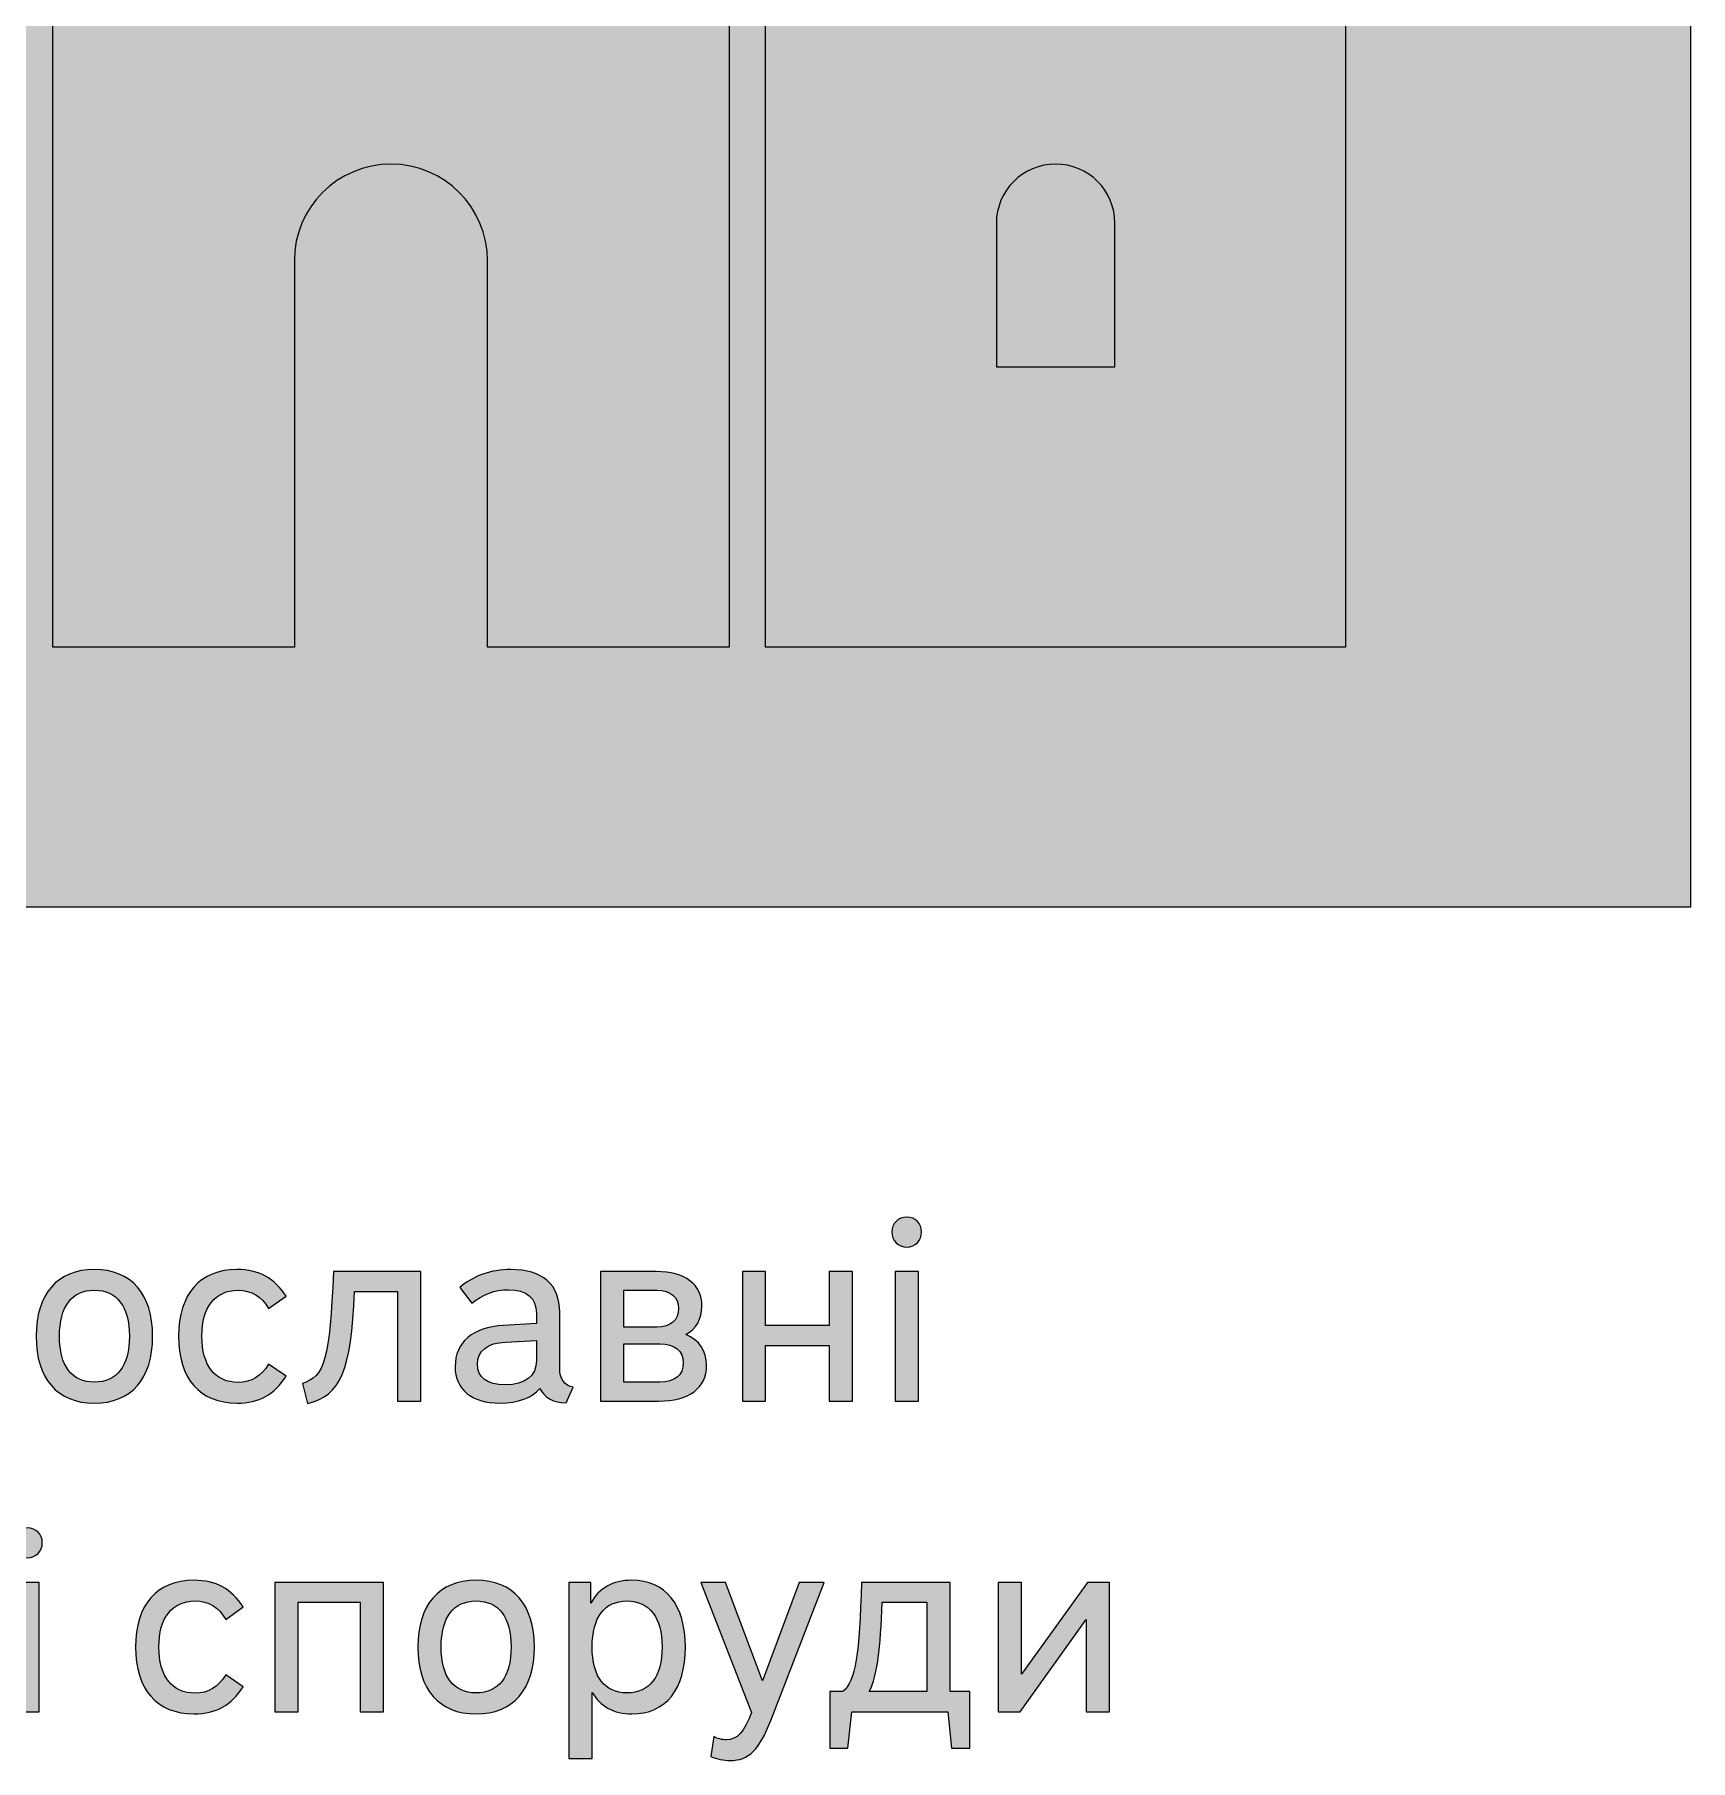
# Model space of a CAD drawing. Header units: millimetres. Extents: x -1334 to 1514, y -1037 to 10.
# Drawn here: x -110 to -46.3, y -122.8 to -56.4 of the extents above; entities that cross this region are included whole.
import ezdxf

# ---------------------------------------------------------------- set-up
doc = ezdxf.new("R2010")
doc.units = ezdxf.units.MM
doc.header["$MEASUREMENT"] = 0
doc.layers.add('bg', color=7, linetype='Continuous', lineweight=0)
doc.layers.add('icons', color=7, linetype='Continuous', lineweight=0)

# ---------------------------------------------------------------- blocks, each defined once
blk = doc.blocks.new('Block_43')
at = {"layer": 'icons', "true_color": 0x231f20, "transparency": 33554687}
h = blk.add_hatch(color=250, dxfattribs=at)
h.dxf.hatch_style = 2
edge = h.paths.add_edge_path()
edge.add_spline(control_points=[(-76.004, -109.007), (-76.004, -109.007), (-76.9, -109.007), (-76.9, -109.007), (-76.9, -109.007), (-76.9, -104.025), (-76.9, -104.025), (-76.9, -104.025), (-76.004, -104.025), (-76.004, -104.025), (-76.004, -104.025), (-76.004, -109.007), (-76.004, -109.007)], knot_values=[0, 0, 0, 0, 1, 1, 1, 2, 2, 2, 3, 3, 3, 4, 4, 4, 4], degree=3, periodic=0)
edge = h.paths.add_edge_path()
edge.add_spline(control_points=[(-76.452, -101.932), (-76.123, -101.932), (-75.884, -102.171), (-75.884, -102.5), (-75.884, -102.829), (-76.123, -103.078), (-76.452, -103.078), (-76.78, -103.078), (-77.03, -102.829), (-77.03, -102.5), (-77.03, -102.171), (-76.78, -101.932), (-76.452, -101.932)], knot_values=[0, 0, 0, 0, 1, 1, 1, 2, 2, 2, 3, 3, 3, 4, 4, 4, 4], degree=3, periodic=0)
h = blk.add_hatch(color=250, dxfattribs=at)
h.dxf.hatch_style = 2
edge = h.paths.add_edge_path()
edge.add_spline(control_points=[(-107.712, -108.279), (-106.845, -108.279), (-106.367, -107.661), (-106.367, -106.515), (-106.367, -105.36), (-106.845, -104.742), (-107.712, -104.742), (-108.579, -104.742), (-109.057, -105.36), (-109.057, -106.515), (-109.057, -107.661), (-108.579, -108.279), (-107.712, -108.279)], knot_values=[0, 0, 0, 0, 1, 1, 1, 2, 2, 2, 3, 3, 3, 4, 4, 4, 4], degree=3, periodic=0)
edge = h.paths.add_edge_path()
edge.add_spline(control_points=[(-107.712, -109.086), (-109.137, -109.086), (-109.954, -108.149), (-109.954, -106.515), (-109.954, -104.881), (-109.137, -103.945), (-107.712, -103.945), (-106.287, -103.945), (-105.47, -104.881), (-105.47, -106.515), (-105.47, -108.149), (-106.287, -109.086), (-107.712, -109.086)], knot_values=[0, 0, 0, 0, 1, 1, 1, 2, 2, 2, 3, 3, 3, 4, 4, 4, 4], degree=3, periodic=0)
h = blk.add_hatch(color=250, dxfattribs=at)
h.dxf.hatch_style = 2
edge = h.paths.add_edge_path()
edge.add_spline(control_points=[(-103.576, -106.515), (-103.576, -107.641), (-103.058, -108.289), (-102.182, -108.289), (-101.663, -108.289), (-101.295, -108.06), (-101.006, -107.582), (-101.006, -107.582), (-100.338, -108.05), (-100.338, -108.05), (-100.777, -108.748), (-101.374, -109.086), (-102.221, -109.086), (-103.656, -109.086), (-104.473, -108.14), (-104.473, -106.515), (-104.473, -104.881), (-103.646, -103.945), (-102.221, -103.945), (-101.384, -103.945), (-100.777, -104.274), (-100.338, -104.971), (-100.338, -104.971), (-101.006, -105.45), (-101.006, -105.45), (-101.285, -104.971), (-101.663, -104.742), (-102.182, -104.742), (-103.068, -104.742), (-103.576, -105.39), (-103.576, -106.515)], knot_values=[0, 0, 0, 0, 1, 1, 1, 2, 2, 2, 3, 3, 3, 4, 4, 4, 5, 5, 5, 6, 6, 6, 7, 7, 7, 8, 8, 8, 9, 9, 9, 10, 10, 10, 10], degree=3, periodic=0)
h = blk.add_hatch(color=250, dxfattribs=at)
h.dxf.hatch_style = 2
edge = h.paths.add_edge_path()
edge.add_spline(control_points=[(-99.71, -108.329), (-98.853, -108.07), (-98.654, -107.373), (-98.514, -104.025), (-98.514, -104.025), (-95.147, -104.025), (-95.147, -104.025), (-95.147, -104.025), (-95.147, -109.007), (-95.147, -109.007), (-95.147, -109.007), (-96.043, -109.007), (-96.043, -109.007), (-96.043, -109.007), (-96.043, -104.792), (-96.043, -104.792), (-96.043, -104.792), (-97.707, -104.792), (-97.707, -104.792), (-97.837, -107.881), (-98.216, -108.768), (-99.511, -109.106), (-99.511, -109.106), (-99.71, -108.329), (-99.71, -108.329)], knot_values=[0, 0, 0, 0, 1, 1, 1, 2, 2, 2, 3, 3, 3, 4, 4, 4, 5, 5, 5, 6, 6, 6, 7, 7, 7, 8, 8, 8, 8], degree=3, periodic=0)
h = blk.add_hatch(color=250, dxfattribs=at)
h.dxf.hatch_style = 2
edge = h.paths.add_edge_path()
edge.add_spline(control_points=[(-91.898, -106.735), (-92.585, -106.765), (-92.974, -107.084), (-92.974, -107.592), (-92.974, -108.1), (-92.605, -108.379), (-91.898, -108.379), (-91.14, -108.379), (-90.702, -108.05), (-90.702, -107.442), (-90.702, -107.442), (-90.702, -106.675), (-90.702, -106.675), (-90.702, -106.675), (-91.898, -106.735), (-91.898, -106.735)], knot_values=[0, 0, 0, 0, 1, 1, 1, 2, 2, 2, 3, 3, 3, 4, 4, 4, 5, 5, 5, 5], degree=3, periodic=0)
edge = h.paths.add_edge_path()
edge.add_spline(control_points=[(-93.651, -104.632), (-93.113, -104.184), (-92.466, -103.945), (-91.688, -103.945), (-90.463, -103.945), (-89.805, -104.523), (-89.805, -105.589), (-89.805, -105.589), (-89.805, -107.751), (-89.805, -107.751), (-89.805, -108.159), (-89.616, -108.419), (-89.287, -108.478), (-89.287, -108.478), (-89.556, -109.076), (-89.556, -109.076), (-90.044, -109.076), (-90.393, -108.877), (-90.572, -108.518), (-90.841, -108.867), (-91.419, -109.086), (-92.107, -109.086), (-93.213, -109.086), (-93.831, -108.558), (-93.831, -107.681), (-93.831, -106.745), (-93.143, -106.157), (-91.977, -106.097), (-91.977, -106.097), (-90.702, -106.027), (-90.702, -106.027), (-90.702, -106.027), (-90.702, -105.619), (-90.702, -105.619), (-90.702, -105.051), (-91.08, -104.722), (-91.768, -104.722), (-92.296, -104.722), (-92.794, -104.901), (-93.183, -105.24), (-93.183, -105.24), (-93.651, -104.632), (-93.651, -104.632)], knot_values=[0, 0, 0, 0, 1, 1, 1, 2, 2, 2, 3, 3, 3, 4, 4, 4, 5, 5, 5, 6, 6, 6, 7, 7, 7, 8, 8, 8, 9, 9, 9, 10, 10, 10, 11, 11, 11, 12, 12, 12, 13, 13, 13, 14, 14, 14, 14], degree=3, periodic=0)
h = blk.add_hatch(color=250, dxfattribs=at)
h.dxf.hatch_style = 2
edge = h.paths.add_edge_path()
edge.add_spline(control_points=[(-85.959, -108.279), (-85.381, -108.279), (-85.052, -108.01), (-85.052, -107.532), (-85.052, -107.074), (-85.381, -106.805), (-85.959, -106.805), (-85.959, -106.805), (-87.344, -106.805), (-87.344, -106.805), (-87.344, -106.805), (-87.344, -108.279), (-87.344, -108.279), (-87.344, -108.279), (-85.959, -108.279), (-85.959, -108.279)], knot_values=[0, 0, 0, 0, 1, 1, 1, 2, 2, 2, 3, 3, 3, 4, 4, 4, 5, 5, 5, 5], degree=3, periodic=0)
edge = h.paths.add_edge_path()
edge.add_spline(control_points=[(-86.068, -106.157), (-85.54, -106.157), (-85.231, -105.888), (-85.231, -105.44), (-85.231, -105.011), (-85.54, -104.742), (-86.068, -104.742), (-86.068, -104.742), (-87.344, -104.742), (-87.344, -104.742), (-87.344, -104.742), (-87.344, -106.157), (-87.344, -106.157), (-87.344, -106.157), (-86.068, -106.157), (-86.068, -106.157)], knot_values=[0, 0, 0, 0, 1, 1, 1, 2, 2, 2, 3, 3, 3, 4, 4, 4, 5, 5, 5, 5], degree=3, periodic=0)
edge = h.paths.add_edge_path()
edge.add_spline(control_points=[(-84.335, -105.35), (-84.335, -105.848), (-84.554, -106.227), (-84.952, -106.446), (-84.434, -106.665), (-84.155, -107.074), (-84.155, -107.632), (-84.155, -108.508), (-84.823, -109.007), (-86.009, -109.007), (-86.009, -109.007), (-88.24, -109.007), (-88.24, -109.007), (-88.24, -109.007), (-88.24, -104.025), (-88.24, -104.025), (-88.24, -104.025), (-86.098, -104.025), (-86.098, -104.025), (-84.972, -104.025), (-84.335, -104.513), (-84.335, -105.35)], knot_values=[0, 0, 0, 0, 1, 1, 1, 2, 2, 2, 3, 3, 3, 4, 4, 4, 5, 5, 5, 6, 6, 6, 7, 7, 7, 7], degree=3, periodic=0)
h = blk.add_hatch(color=250, dxfattribs=at)
h.dxf.hatch_style = 2
edge = h.paths.add_edge_path()
edge.add_spline(control_points=[(-81.883, -109.007), (-81.883, -109.007), (-82.779, -109.007), (-82.779, -109.007), (-82.779, -109.007), (-82.779, -104.025), (-82.779, -104.025), (-82.779, -104.025), (-81.883, -104.025), (-81.883, -104.025), (-81.883, -104.025), (-81.883, -106.097), (-81.883, -106.097), (-81.883, -106.097), (-79.442, -106.097), (-79.442, -106.097), (-79.442, -106.097), (-79.442, -104.025), (-79.442, -104.025), (-79.442, -104.025), (-78.545, -104.025), (-78.545, -104.025), (-78.545, -104.025), (-78.545, -109.007), (-78.545, -109.007), (-78.545, -109.007), (-79.442, -109.007), (-79.442, -109.007), (-79.442, -109.007), (-79.442, -106.864), (-79.442, -106.864), (-79.442, -106.864), (-81.883, -106.864), (-81.883, -106.864), (-81.883, -106.864), (-81.883, -109.007), (-81.883, -109.007)], knot_values=[0, 0, 0, 0, 1, 1, 1, 2, 2, 2, 3, 3, 3, 4, 4, 4, 5, 5, 5, 6, 6, 6, 7, 7, 7, 8, 8, 8, 9, 9, 9, 10, 10, 10, 11, 11, 11, 12, 12, 12, 12], degree=3, periodic=0)
h = blk.add_hatch(color=250, dxfattribs=at)
h.dxf.hatch_style = 2
edge = h.paths.add_edge_path()
edge.add_spline(control_points=[(-109.835, -120.965), (-109.835, -120.965), (-110.731, -120.965), (-110.731, -120.965), (-110.731, -120.965), (-110.731, -115.983), (-110.731, -115.983), (-110.731, -115.983), (-109.835, -115.983), (-109.835, -115.983), (-109.835, -115.983), (-109.835, -120.965), (-109.835, -120.965)], knot_values=[0, 0, 0, 0, 1, 1, 1, 2, 2, 2, 3, 3, 3, 4, 4, 4, 4], degree=3, periodic=0)
edge = h.paths.add_edge_path()
edge.add_spline(control_points=[(-110.283, -113.89), (-109.954, -113.89), (-109.715, -114.129), (-109.715, -114.458), (-109.715, -114.787), (-109.954, -115.036), (-110.283, -115.036), (-110.612, -115.036), (-110.861, -114.787), (-110.861, -114.458), (-110.861, -114.129), (-110.612, -113.89), (-110.283, -113.89)], knot_values=[0, 0, 0, 0, 1, 1, 1, 2, 2, 2, 3, 3, 3, 4, 4, 4, 4], degree=3, periodic=0)
h = blk.add_hatch(color=250, dxfattribs=at)
h.dxf.hatch_style = 2
edge = h.paths.add_edge_path()
edge.add_spline(control_points=[(-105.231, -118.474), (-105.231, -119.6), (-104.713, -120.247), (-103.836, -120.247), (-103.318, -120.247), (-102.949, -120.018), (-102.66, -119.54), (-102.66, -119.54), (-101.993, -120.008), (-101.993, -120.008), (-102.431, -120.705), (-103.029, -121.044), (-103.876, -121.044), (-105.311, -121.044), (-106.128, -120.098), (-106.128, -118.474), (-106.128, -116.839), (-105.301, -115.903), (-103.876, -115.903), (-103.039, -115.903), (-102.431, -116.232), (-101.993, -116.929), (-101.993, -116.929), (-102.66, -117.407), (-102.66, -117.407), (-102.939, -116.929), (-103.318, -116.7), (-103.836, -116.7), (-104.723, -116.7), (-105.231, -117.348), (-105.231, -118.474)], knot_values=[0, 0, 0, 0, 1, 1, 1, 2, 2, 2, 3, 3, 3, 4, 4, 4, 5, 5, 5, 6, 6, 6, 7, 7, 7, 8, 8, 8, 9, 9, 9, 10, 10, 10, 10], degree=3, periodic=0)
h = blk.add_hatch(color=250, dxfattribs=at)
h.dxf.hatch_style = 2
edge = h.paths.add_edge_path()
edge.add_spline(control_points=[(-100.767, -120.965), (-100.767, -120.965), (-100.767, -115.983), (-100.767, -115.983), (-100.767, -115.983), (-96.582, -115.983), (-96.582, -115.983), (-96.582, -115.983), (-96.582, -120.965), (-96.582, -120.965), (-96.582, -120.965), (-97.479, -120.965), (-97.479, -120.965), (-97.479, -120.965), (-97.479, -116.75), (-97.479, -116.75), (-97.479, -116.75), (-99.87, -116.75), (-99.87, -116.75), (-99.87, -116.75), (-99.87, -120.965), (-99.87, -120.965), (-99.87, -120.965), (-100.767, -120.965), (-100.767, -120.965)], knot_values=[0, 0, 0, 0, 1, 1, 1, 2, 2, 2, 3, 3, 3, 4, 4, 4, 5, 5, 5, 6, 6, 6, 7, 7, 7, 8, 8, 8, 8], degree=3, periodic=0)
h = blk.add_hatch(color=250, dxfattribs=at)
h.dxf.hatch_style = 2
edge = h.paths.add_edge_path()
edge.add_spline(control_points=[(-93.024, -120.237), (-92.157, -120.237), (-91.679, -119.62), (-91.679, -118.474), (-91.679, -117.318), (-92.157, -116.7), (-93.024, -116.7), (-93.891, -116.7), (-94.369, -117.318), (-94.369, -118.474), (-94.369, -119.62), (-93.891, -120.237), (-93.024, -120.237)], knot_values=[0, 0, 0, 0, 1, 1, 1, 2, 2, 2, 3, 3, 3, 4, 4, 4, 4], degree=3, periodic=0)
edge = h.paths.add_edge_path()
edge.add_spline(control_points=[(-93.024, -121.044), (-94.449, -121.044), (-95.266, -120.108), (-95.266, -118.474), (-95.266, -116.839), (-94.449, -115.903), (-93.024, -115.903), (-91.599, -115.903), (-90.782, -116.839), (-90.782, -118.474), (-90.782, -120.108), (-91.599, -121.044), (-93.024, -121.044)], knot_values=[0, 0, 0, 0, 1, 1, 1, 2, 2, 2, 3, 3, 3, 4, 4, 4, 4], degree=3, periodic=0)
h = blk.add_hatch(color=250, dxfattribs=at)
h.dxf.hatch_style = 2
edge = h.paths.add_edge_path()
edge.add_spline(control_points=[(-87.215, -116.7), (-88.081, -116.7), (-88.56, -117.318), (-88.56, -118.474), (-88.56, -119.62), (-88.081, -120.237), (-87.215, -120.237), (-86.348, -120.237), (-85.87, -119.62), (-85.87, -118.474), (-85.87, -117.328), (-86.348, -116.7), (-87.215, -116.7)], knot_values=[0, 0, 0, 0, 1, 1, 1, 2, 2, 2, 3, 3, 3, 4, 4, 4, 4], degree=3, periodic=0)
edge = h.paths.add_edge_path()
edge.add_spline(control_points=[(-87.035, -115.903), (-85.73, -115.903), (-84.973, -116.839), (-84.973, -118.474), (-84.973, -120.108), (-85.72, -121.044), (-87.035, -121.044), (-87.733, -121.044), (-88.251, -120.755), (-88.56, -120.217), (-88.56, -120.217), (-88.56, -122.758), (-88.56, -122.758), (-88.56, -122.758), (-89.456, -122.758), (-89.456, -122.758), (-89.456, -122.758), (-89.456, -115.983), (-89.456, -115.983), (-89.456, -115.983), (-88.61, -115.983), (-88.61, -115.983), (-88.61, -115.983), (-88.61, -116.78), (-88.61, -116.78), (-88.301, -116.212), (-87.763, -115.903), (-87.035, -115.903)], knot_values=[0, 0, 0, 0, 1, 1, 1, 2, 2, 2, 3, 3, 3, 4, 4, 4, 5, 5, 5, 6, 6, 6, 7, 7, 7, 8, 8, 8, 9, 9, 9, 9], degree=3, periodic=0)
h = blk.add_hatch(color=250, dxfattribs=at)
h.dxf.hatch_style = 2
edge = h.paths.add_edge_path()
edge.add_spline(control_points=[(-83.248, -122.838), (-83.497, -122.838), (-83.766, -122.788), (-83.986, -122.688), (-83.986, -122.688), (-83.876, -121.921), (-83.876, -121.921), (-83.727, -122.001), (-83.567, -122.041), (-83.398, -122.041), (-82.969, -122.041), (-82.71, -121.762), (-82.431, -120.985), (-82.431, -120.985), (-84.374, -115.983), (-84.374, -115.983), (-84.374, -115.983), (-83.428, -115.983), (-83.428, -115.983), (-83.428, -115.983), (-82.003, -119.769), (-82.003, -119.769), (-82.003, -119.769), (-80.588, -115.983), (-80.588, -115.983), (-80.588, -115.983), (-79.632, -115.983), (-79.632, -115.983), (-79.632, -115.983), (-81.684, -121.293), (-81.684, -121.293), (-82.132, -122.439), (-82.531, -122.838), (-83.248, -122.838)], knot_values=[0, 0, 0, 0, 1, 1, 1, 2, 2, 2, 3, 3, 3, 4, 4, 4, 5, 5, 5, 6, 6, 6, 7, 7, 7, 8, 8, 8, 9, 9, 9, 10, 10, 10, 11, 11, 11, 11], degree=3, periodic=0)
h = blk.add_hatch(color=250, dxfattribs=at)
h.dxf.hatch_style = 2
edge = h.paths.add_edge_path()
edge.add_spline(control_points=[(-75.675, -120.187), (-75.675, -120.187), (-75.675, -116.75), (-75.675, -116.75), (-75.675, -116.75), (-77.399, -116.75), (-77.399, -116.75), (-77.459, -118.513), (-77.578, -119.56), (-77.897, -120.187), (-77.897, -120.187), (-75.675, -120.187), (-75.675, -120.187)], knot_values=[0, 0, 0, 0, 1, 1, 1, 2, 2, 2, 3, 3, 3, 4, 4, 4, 4], degree=3, periodic=0)
edge = h.paths.add_edge_path()
edge.add_spline(control_points=[(-79.412, -122.359), (-79.412, -122.359), (-79.412, -120.187), (-79.412, -120.187), (-79.412, -120.187), (-78.913, -120.187), (-78.913, -120.187), (-78.405, -119.769), (-78.286, -118.742), (-78.196, -115.983), (-78.196, -115.983), (-74.779, -115.983), (-74.779, -115.983), (-74.779, -115.983), (-74.779, -120.187), (-74.779, -120.187), (-74.779, -120.187), (-74.031, -120.187), (-74.031, -120.187), (-74.031, -120.187), (-74.031, -122.359), (-74.031, -122.359), (-74.031, -122.359), (-74.729, -122.359), (-74.729, -122.359), (-74.729, -122.359), (-74.878, -120.965), (-74.878, -120.965), (-74.878, -120.965), (-78.565, -120.965), (-78.565, -120.965), (-78.565, -120.965), (-78.714, -122.359), (-78.714, -122.359), (-78.714, -122.359), (-79.412, -122.359), (-79.412, -122.359)], knot_values=[0, 0, 0, 0, 1, 1, 1, 2, 2, 2, 3, 3, 3, 4, 4, 4, 5, 5, 5, 6, 6, 6, 7, 7, 7, 8, 8, 8, 9, 9, 9, 10, 10, 10, 11, 11, 11, 12, 12, 12, 12], degree=3, periodic=0)
h = blk.add_hatch(color=250, dxfattribs=at)
h.dxf.hatch_style = 2
edge = h.paths.add_edge_path()
edge.add_spline(control_points=[(-69.497, -115.983), (-69.497, -115.983), (-68.65, -115.983), (-68.65, -115.983), (-68.65, -115.983), (-68.65, -120.965), (-68.65, -120.965), (-68.65, -120.965), (-69.547, -120.965), (-69.547, -120.965), (-69.547, -120.965), (-69.547, -117.417), (-69.547, -117.417), (-69.547, -117.417), (-72.088, -120.965), (-72.088, -120.965), (-72.088, -120.965), (-72.934, -120.965), (-72.934, -120.965), (-72.934, -120.965), (-72.934, -115.983), (-72.934, -115.983), (-72.934, -115.983), (-72.038, -115.983), (-72.038, -115.983), (-72.038, -115.983), (-72.038, -119.52), (-72.038, -119.52), (-72.038, -119.52), (-69.497, -115.983), (-69.497, -115.983)], knot_values=[0, 0, 0, 0, 1, 1, 1, 2, 2, 2, 3, 3, 3, 4, 4, 4, 5, 5, 5, 6, 6, 6, 7, 7, 7, 8, 8, 8, 9, 9, 9, 10, 10, 10, 10], degree=3, periodic=0)
at = {"layer": 'icons'}
for points, knots in [([(-76.452, -101.932), (-76.123, -101.932), (-75.884, -102.171), (-75.884, -102.5), (-75.884, -102.829), (-76.123, -103.078), (-76.452, -103.078), (-76.78, -103.078), (-77.03, -102.829), (-77.03, -102.5), (-77.03, -102.171), (-76.78, -101.932), (-76.452, -101.932)], [0, 0, 0, 0, 1, 1, 1, 2, 2, 2, 3, 3, 3, 4, 4, 4, 4]), ([(-107.712, -109.086), (-109.137, -109.086), (-109.954, -108.149), (-109.954, -106.515), (-109.954, -104.881), (-109.137, -103.945), (-107.712, -103.945), (-106.287, -103.945), (-105.47, -104.881), (-105.47, -106.515), (-105.47, -108.149), (-106.287, -109.086), (-107.712, -109.086)], [0, 0, 0, 0, 1, 1, 1, 2, 2, 2, 3, 3, 3, 4, 4, 4, 4]), ([(-103.576, -106.515), (-103.576, -107.641), (-103.058, -108.289), (-102.182, -108.289), (-101.663, -108.289), (-101.295, -108.06), (-101.006, -107.582), (-101.006, -107.582), (-100.338, -108.05), (-100.338, -108.05), (-100.777, -108.748), (-101.374, -109.086), (-102.221, -109.086), (-103.656, -109.086), (-104.473, -108.14), (-104.473, -106.515), (-104.473, -104.881), (-103.646, -103.945), (-102.221, -103.945), (-101.384, -103.945), (-100.777, -104.274), (-100.338, -104.971), (-100.338, -104.971), (-101.006, -105.45), (-101.006, -105.45), (-101.285, -104.971), (-101.663, -104.742), (-102.182, -104.742), (-103.068, -104.742), (-103.576, -105.39), (-103.576, -106.515)], [0, 0, 0, 0, 1, 1, 1, 2, 2, 2, 3, 3, 3, 4, 4, 4, 5, 5, 5, 6, 6, 6, 7, 7, 7, 8, 8, 8, 9, 9, 9, 10, 10, 10, 10]), ([(-99.71, -108.329), (-98.853, -108.07), (-98.654, -107.373), (-98.514, -104.025), (-98.514, -104.025), (-95.147, -104.025), (-95.147, -104.025), (-95.147, -104.025), (-95.147, -109.007), (-95.147, -109.007), (-95.147, -109.007), (-96.043, -109.007), (-96.043, -109.007), (-96.043, -109.007), (-96.043, -104.792), (-96.043, -104.792), (-96.043, -104.792), (-97.707, -104.792), (-97.707, -104.792), (-97.837, -107.881), (-98.216, -108.768), (-99.511, -109.106), (-99.511, -109.106), (-99.71, -108.329), (-99.71, -108.329)], [0, 0, 0, 0, 1, 1, 1, 2, 2, 2, 3, 3, 3, 4, 4, 4, 5, 5, 5, 6, 6, 6, 7, 7, 7, 8, 8, 8, 8]), ([(-93.651, -104.632), (-93.113, -104.184), (-92.466, -103.945), (-91.688, -103.945), (-90.463, -103.945), (-89.805, -104.523), (-89.805, -105.589), (-89.805, -105.589), (-89.805, -107.751), (-89.805, -107.751), (-89.805, -108.159), (-89.616, -108.419), (-89.287, -108.478), (-89.287, -108.478), (-89.556, -109.076), (-89.556, -109.076), (-90.044, -109.076), (-90.393, -108.877), (-90.572, -108.518), (-90.841, -108.867), (-91.419, -109.086), (-92.107, -109.086), (-93.213, -109.086), (-93.831, -108.558), (-93.831, -107.681), (-93.831, -106.745), (-93.143, -106.157), (-91.977, -106.097), (-91.977, -106.097), (-90.702, -106.027), (-90.702, -106.027), (-90.702, -106.027), (-90.702, -105.619), (-90.702, -105.619), (-90.702, -105.051), (-91.08, -104.722), (-91.768, -104.722), (-92.296, -104.722), (-92.794, -104.901), (-93.183, -105.24), (-93.183, -105.24), (-93.651, -104.632), (-93.651, -104.632)], [0, 0, 0, 0, 1, 1, 1, 2, 2, 2, 3, 3, 3, 4, 4, 4, 5, 5, 5, 6, 6, 6, 7, 7, 7, 8, 8, 8, 9, 9, 9, 10, 10, 10, 11, 11, 11, 12, 12, 12, 13, 13, 13, 14, 14, 14, 14]), ([(-84.335, -105.35), (-84.335, -105.848), (-84.554, -106.227), (-84.952, -106.446), (-84.434, -106.665), (-84.155, -107.074), (-84.155, -107.632), (-84.155, -108.508), (-84.823, -109.007), (-86.009, -109.007), (-86.009, -109.007), (-88.24, -109.007), (-88.24, -109.007), (-88.24, -109.007), (-88.24, -104.025), (-88.24, -104.025), (-88.24, -104.025), (-86.098, -104.025), (-86.098, -104.025), (-84.972, -104.025), (-84.335, -104.513), (-84.335, -105.35)], [0, 0, 0, 0, 1, 1, 1, 2, 2, 2, 3, 3, 3, 4, 4, 4, 5, 5, 5, 6, 6, 6, 7, 7, 7, 7]), ([(-81.883, -109.007), (-81.883, -109.007), (-82.779, -109.007), (-82.779, -109.007), (-82.779, -109.007), (-82.779, -104.025), (-82.779, -104.025), (-82.779, -104.025), (-81.883, -104.025), (-81.883, -104.025), (-81.883, -104.025), (-81.883, -106.097), (-81.883, -106.097), (-81.883, -106.097), (-79.442, -106.097), (-79.442, -106.097), (-79.442, -106.097), (-79.442, -104.025), (-79.442, -104.025), (-79.442, -104.025), (-78.545, -104.025), (-78.545, -104.025), (-78.545, -104.025), (-78.545, -109.007), (-78.545, -109.007), (-78.545, -109.007), (-79.442, -109.007), (-79.442, -109.007), (-79.442, -109.007), (-79.442, -106.864), (-79.442, -106.864), (-79.442, -106.864), (-81.883, -106.864), (-81.883, -106.864), (-81.883, -106.864), (-81.883, -109.007), (-81.883, -109.007)], [0, 0, 0, 0, 1, 1, 1, 2, 2, 2, 3, 3, 3, 4, 4, 4, 5, 5, 5, 6, 6, 6, 7, 7, 7, 8, 8, 8, 9, 9, 9, 10, 10, 10, 11, 11, 11, 12, 12, 12, 12]), ([(-76.004, -109.007), (-76.004, -109.007), (-76.9, -109.007), (-76.9, -109.007), (-76.9, -109.007), (-76.9, -104.025), (-76.9, -104.025), (-76.9, -104.025), (-76.004, -104.025), (-76.004, -104.025), (-76.004, -104.025), (-76.004, -109.007), (-76.004, -109.007)], [0, 0, 0, 0, 1, 1, 1, 2, 2, 2, 3, 3, 3, 4, 4, 4, 4]), ([(-107.712, -108.279), (-106.845, -108.279), (-106.367, -107.661), (-106.367, -106.515), (-106.367, -105.36), (-106.845, -104.742), (-107.712, -104.742), (-108.579, -104.742), (-109.057, -105.36), (-109.057, -106.515), (-109.057, -107.661), (-108.579, -108.279), (-107.712, -108.279)], [0, 0, 0, 0, 1, 1, 1, 2, 2, 2, 3, 3, 3, 4, 4, 4, 4]), ([(-86.068, -106.157), (-85.54, -106.157), (-85.231, -105.888), (-85.231, -105.44), (-85.231, -105.011), (-85.54, -104.742), (-86.068, -104.742), (-86.068, -104.742), (-87.344, -104.742), (-87.344, -104.742), (-87.344, -104.742), (-87.344, -106.157), (-87.344, -106.157), (-87.344, -106.157), (-86.068, -106.157), (-86.068, -106.157)], [0, 0, 0, 0, 1, 1, 1, 2, 2, 2, 3, 3, 3, 4, 4, 4, 5, 5, 5, 5]), ([(-91.898, -106.735), (-92.585, -106.765), (-92.974, -107.084), (-92.974, -107.592), (-92.974, -108.1), (-92.605, -108.379), (-91.898, -108.379), (-91.14, -108.379), (-90.702, -108.05), (-90.702, -107.442), (-90.702, -107.442), (-90.702, -106.675), (-90.702, -106.675), (-90.702, -106.675), (-91.898, -106.735), (-91.898, -106.735)], [0, 0, 0, 0, 1, 1, 1, 2, 2, 2, 3, 3, 3, 4, 4, 4, 5, 5, 5, 5]), ([(-85.959, -108.279), (-85.381, -108.279), (-85.052, -108.01), (-85.052, -107.532), (-85.052, -107.074), (-85.381, -106.805), (-85.959, -106.805), (-85.959, -106.805), (-87.344, -106.805), (-87.344, -106.805), (-87.344, -106.805), (-87.344, -108.279), (-87.344, -108.279), (-87.344, -108.279), (-85.959, -108.279), (-85.959, -108.279)], [0, 0, 0, 0, 1, 1, 1, 2, 2, 2, 3, 3, 3, 4, 4, 4, 5, 5, 5, 5]), ([(-110.283, -113.89), (-109.954, -113.89), (-109.715, -114.129), (-109.715, -114.458), (-109.715, -114.787), (-109.954, -115.036), (-110.283, -115.036), (-110.612, -115.036), (-110.861, -114.787), (-110.861, -114.458), (-110.861, -114.129), (-110.612, -113.89), (-110.283, -113.89)], [0, 0, 0, 0, 1, 1, 1, 2, 2, 2, 3, 3, 3, 4, 4, 4, 4]), ([(-109.835, -120.965), (-109.835, -120.965), (-110.731, -120.965), (-110.731, -120.965), (-110.731, -120.965), (-110.731, -115.983), (-110.731, -115.983), (-110.731, -115.983), (-109.835, -115.983), (-109.835, -115.983), (-109.835, -115.983), (-109.835, -120.965), (-109.835, -120.965)], [0, 0, 0, 0, 1, 1, 1, 2, 2, 2, 3, 3, 3, 4, 4, 4, 4]), ([(-105.231, -118.474), (-105.231, -119.6), (-104.713, -120.247), (-103.836, -120.247), (-103.318, -120.247), (-102.949, -120.018), (-102.66, -119.54), (-102.66, -119.54), (-101.993, -120.008), (-101.993, -120.008), (-102.431, -120.705), (-103.029, -121.044), (-103.876, -121.044), (-105.311, -121.044), (-106.128, -120.098), (-106.128, -118.474), (-106.128, -116.839), (-105.301, -115.903), (-103.876, -115.903), (-103.039, -115.903), (-102.431, -116.232), (-101.993, -116.929), (-101.993, -116.929), (-102.66, -117.407), (-102.66, -117.407), (-102.939, -116.929), (-103.318, -116.7), (-103.836, -116.7), (-104.723, -116.7), (-105.231, -117.348), (-105.231, -118.474)], [0, 0, 0, 0, 1, 1, 1, 2, 2, 2, 3, 3, 3, 4, 4, 4, 5, 5, 5, 6, 6, 6, 7, 7, 7, 8, 8, 8, 9, 9, 9, 10, 10, 10, 10]), ([(-100.767, -120.965), (-100.767, -120.965), (-100.767, -115.983), (-100.767, -115.983), (-100.767, -115.983), (-96.582, -115.983), (-96.582, -115.983), (-96.582, -115.983), (-96.582, -120.965), (-96.582, -120.965), (-96.582, -120.965), (-97.479, -120.965), (-97.479, -120.965), (-97.479, -120.965), (-97.479, -116.75), (-97.479, -116.75), (-97.479, -116.75), (-99.87, -116.75), (-99.87, -116.75), (-99.87, -116.75), (-99.87, -120.965), (-99.87, -120.965), (-99.87, -120.965), (-100.767, -120.965), (-100.767, -120.965)], [0, 0, 0, 0, 1, 1, 1, 2, 2, 2, 3, 3, 3, 4, 4, 4, 5, 5, 5, 6, 6, 6, 7, 7, 7, 8, 8, 8, 8]), ([(-93.024, -121.044), (-94.449, -121.044), (-95.266, -120.108), (-95.266, -118.474), (-95.266, -116.839), (-94.449, -115.903), (-93.024, -115.903), (-91.599, -115.903), (-90.782, -116.839), (-90.782, -118.474), (-90.782, -120.108), (-91.599, -121.044), (-93.024, -121.044)], [0, 0, 0, 0, 1, 1, 1, 2, 2, 2, 3, 3, 3, 4, 4, 4, 4]), ([(-87.035, -115.903), (-85.73, -115.903), (-84.973, -116.839), (-84.973, -118.474), (-84.973, -120.108), (-85.72, -121.044), (-87.035, -121.044), (-87.733, -121.044), (-88.251, -120.755), (-88.56, -120.217), (-88.56, -120.217), (-88.56, -122.758), (-88.56, -122.758), (-88.56, -122.758), (-89.456, -122.758), (-89.456, -122.758), (-89.456, -122.758), (-89.456, -115.983), (-89.456, -115.983), (-89.456, -115.983), (-88.61, -115.983), (-88.61, -115.983), (-88.61, -115.983), (-88.61, -116.78), (-88.61, -116.78), (-88.301, -116.212), (-87.763, -115.903), (-87.035, -115.903)], [0, 0, 0, 0, 1, 1, 1, 2, 2, 2, 3, 3, 3, 4, 4, 4, 5, 5, 5, 6, 6, 6, 7, 7, 7, 8, 8, 8, 9, 9, 9, 9]), ([(-83.248, -122.838), (-83.497, -122.838), (-83.766, -122.788), (-83.986, -122.688), (-83.986, -122.688), (-83.876, -121.921), (-83.876, -121.921), (-83.727, -122.001), (-83.567, -122.041), (-83.398, -122.041), (-82.969, -122.041), (-82.71, -121.762), (-82.431, -120.985), (-82.431, -120.985), (-84.374, -115.983), (-84.374, -115.983), (-84.374, -115.983), (-83.428, -115.983), (-83.428, -115.983), (-83.428, -115.983), (-82.003, -119.769), (-82.003, -119.769), (-82.003, -119.769), (-80.588, -115.983), (-80.588, -115.983), (-80.588, -115.983), (-79.632, -115.983), (-79.632, -115.983), (-79.632, -115.983), (-81.684, -121.293), (-81.684, -121.293), (-82.132, -122.439), (-82.531, -122.838), (-83.248, -122.838)], [0, 0, 0, 0, 1, 1, 1, 2, 2, 2, 3, 3, 3, 4, 4, 4, 5, 5, 5, 6, 6, 6, 7, 7, 7, 8, 8, 8, 9, 9, 9, 10, 10, 10, 11, 11, 11, 11]), ([(-79.412, -122.359), (-79.412, -122.359), (-79.412, -120.187), (-79.412, -120.187), (-79.412, -120.187), (-78.913, -120.187), (-78.913, -120.187), (-78.405, -119.769), (-78.286, -118.742), (-78.196, -115.983), (-78.196, -115.983), (-74.779, -115.983), (-74.779, -115.983), (-74.779, -115.983), (-74.779, -120.187), (-74.779, -120.187), (-74.779, -120.187), (-74.031, -120.187), (-74.031, -120.187), (-74.031, -120.187), (-74.031, -122.359), (-74.031, -122.359), (-74.031, -122.359), (-74.729, -122.359), (-74.729, -122.359), (-74.729, -122.359), (-74.878, -120.965), (-74.878, -120.965), (-74.878, -120.965), (-78.565, -120.965), (-78.565, -120.965), (-78.565, -120.965), (-78.714, -122.359), (-78.714, -122.359), (-78.714, -122.359), (-79.412, -122.359), (-79.412, -122.359)], [0, 0, 0, 0, 1, 1, 1, 2, 2, 2, 3, 3, 3, 4, 4, 4, 5, 5, 5, 6, 6, 6, 7, 7, 7, 8, 8, 8, 9, 9, 9, 10, 10, 10, 11, 11, 11, 12, 12, 12, 12]), ([(-69.497, -115.983), (-69.497, -115.983), (-68.65, -115.983), (-68.65, -115.983), (-68.65, -115.983), (-68.65, -120.965), (-68.65, -120.965), (-68.65, -120.965), (-69.547, -120.965), (-69.547, -120.965), (-69.547, -120.965), (-69.547, -117.417), (-69.547, -117.417), (-69.547, -117.417), (-72.088, -120.965), (-72.088, -120.965), (-72.088, -120.965), (-72.934, -120.965), (-72.934, -120.965), (-72.934, -120.965), (-72.934, -115.983), (-72.934, -115.983), (-72.934, -115.983), (-72.038, -115.983), (-72.038, -115.983), (-72.038, -115.983), (-72.038, -119.52), (-72.038, -119.52), (-72.038, -119.52), (-69.497, -115.983), (-69.497, -115.983)], [0, 0, 0, 0, 1, 1, 1, 2, 2, 2, 3, 3, 3, 4, 4, 4, 5, 5, 5, 6, 6, 6, 7, 7, 7, 8, 8, 8, 9, 9, 9, 10, 10, 10, 10]), ([(-93.024, -120.237), (-92.157, -120.237), (-91.679, -119.62), (-91.679, -118.474), (-91.679, -117.318), (-92.157, -116.7), (-93.024, -116.7), (-93.891, -116.7), (-94.369, -117.318), (-94.369, -118.474), (-94.369, -119.62), (-93.891, -120.237), (-93.024, -120.237)], [0, 0, 0, 0, 1, 1, 1, 2, 2, 2, 3, 3, 3, 4, 4, 4, 4]), ([(-87.215, -116.7), (-88.081, -116.7), (-88.56, -117.318), (-88.56, -118.474), (-88.56, -119.62), (-88.081, -120.237), (-87.215, -120.237), (-86.348, -120.237), (-85.87, -119.62), (-85.87, -118.474), (-85.87, -117.328), (-86.348, -116.7), (-87.215, -116.7)], [0, 0, 0, 0, 1, 1, 1, 2, 2, 2, 3, 3, 3, 4, 4, 4, 4]), ([(-75.675, -120.187), (-75.675, -120.187), (-75.675, -116.75), (-75.675, -116.75), (-75.675, -116.75), (-77.399, -116.75), (-77.399, -116.75), (-77.459, -118.513), (-77.578, -119.56), (-77.897, -120.187), (-77.897, -120.187), (-75.675, -120.187), (-75.675, -120.187)], [0, 0, 0, 0, 1, 1, 1, 2, 2, 2, 3, 3, 3, 4, 4, 4, 4])]:
    blk.add_open_spline(points, degree=3, knots=knots, dxfattribs=at)
blk = doc.blocks.new('Block_133')
at = {"layer": 'icons'}
for points, knots in [([(-96.299, -35.373), (-103.487, -35.373), (-109.315, -41.201), (-109.315, -48.389), (-109.315, -48.389), (-109.315, -80), (-109.315, -80), (-109.315, -80), (-100.018, -80), (-100.018, -80), (-100.018, -80), (-100.018, -79.826), (-100.018, -79.826), (-100.018, -79.826), (-100.018, -77.564), (-100.018, -77.564), (-100.018, -77.564), (-100.018, -65.122), (-100.018, -65.122), (-100.018, -63.071), (-98.354, -61.406), (-96.299, -61.406), (-94.247, -61.406), (-92.583, -63.071), (-92.583, -65.122), (-92.583, -65.122), (-92.583, -77.564), (-92.583, -77.564), (-92.583, -77.564), (-92.583, -79.826), (-92.583, -79.826), (-92.583, -79.826), (-92.583, -80), (-92.583, -80), (-92.583, -80), (-83.282, -80), (-83.282, -80), (-83.282, -80), (-83.282, -48.389), (-83.282, -48.389), (-83.282, -41.201), (-89.11, -35.373), (-96.299, -35.373)], [0, 0, 0, 0, 1, 1, 1, 2, 2, 2, 3, 3, 3, 4, 4, 4, 5, 5, 5, 6, 6, 6, 7, 7, 7, 8, 8, 8, 9, 9, 9, 10, 10, 10, 11, 11, 11, 12, 12, 12, 13, 13, 13, 14, 14, 14, 14]), ([(-70.723, -39.092), (-76.888, -39.092), (-81.882, -44.086), (-81.882, -50.247), (-81.882, -50.247), (-81.882, -80), (-81.882, -80), (-81.882, -80), (-59.568, -80), (-59.568, -80), (-59.568, -80), (-59.568, -50.247), (-59.568, -50.247), (-59.568, -44.086), (-64.562, -39.092), (-70.723, -39.092)], [0, 0, 0, 0, 1, 1, 1, 2, 2, 2, 3, 3, 3, 4, 4, 4, 5, 5, 5, 5]), ([(-68.445, -69.213), (-68.445, -69.213), (-73.006, -69.213), (-73.006, -69.213), (-73.006, -69.213), (-73.006, -63.685), (-73.006, -63.685), (-73.006, -62.426), (-71.986, -61.406), (-70.723, -61.406), (-69.464, -61.406), (-68.445, -62.426), (-68.445, -63.685), (-68.445, -63.685), (-68.445, -69.213), (-68.445, -69.213)], [0, 0, 0, 0, 1, 1, 1, 2, 2, 2, 3, 3, 3, 4, 4, 4, 5, 5, 5, 5])]:
    blk.add_open_spline(points, degree=3, knots=knots, dxfattribs=at)
blk = doc.blocks.new('Block_132')
at = {"layer": 'icons'}
blk.add_blockref('Block_133', (0, 0), dxfattribs=at)
blk = doc.blocks.new('Block_131')
at = {"layer": 'icons'}
blk.add_blockref('Block_132', (0, 0), dxfattribs=at)
blk = doc.blocks.new('Block_130')
at = {"layer": 'icons'}
blk.add_blockref('Block_131', (0, 0), dxfattribs=at)

msp = doc.modelspace()

# ---------------------------------------------------------------- hatches: boundary and pattern name
at = {"layer": 'bg', "true_color": 0x592d2c, "transparency": 33554687}
h = msp.add_hatch(color=29, dxfattribs=at)
h.dxf.hatch_style = 2
h.paths.add_polyline_path([(-46.297, -90), (-146.297, -90), (-146.297, 10), (-46.297, 10)])

# ---------------------------------------------------------------- linework, layer by layer
at = {"layer": 'bg'}
msp.add_lwpolyline([(-46.297, -90), (-146.297, -90), (-146.297, 10), (-46.297, 10)], close=True, dxfattribs=at)

# ---------------------------------------------------------------- block references
at = {"layer": 'icons'}
for name in ['Block_130', 'Block_43']:
    msp.add_blockref(name, (0, 0), dxfattribs=at)

doc.saveas('drawing.dxf')
